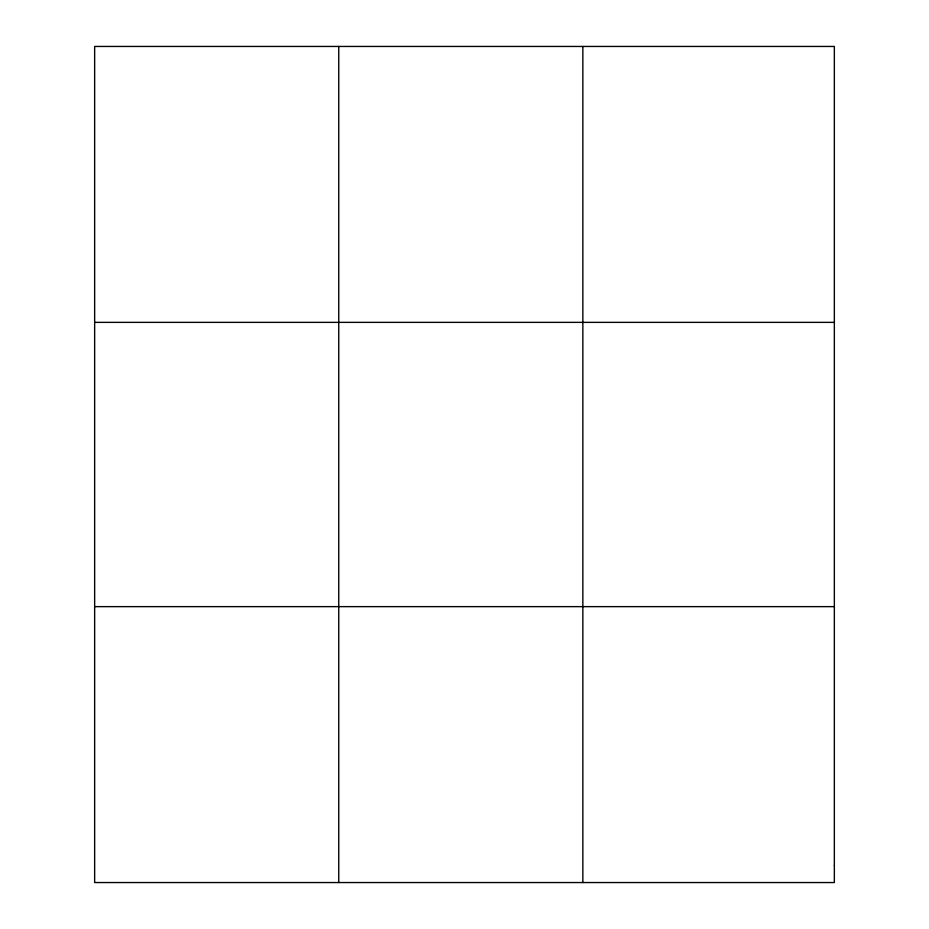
<?xml version="1.0" encoding="UTF-8"?>
<svg xmlns="http://www.w3.org/2000/svg" width="929" height="929" viewBox="0 0 929 929"><rect width="100%" height="100%" fill="white"/><g stroke="black" fill="none" stroke-linecap="round" stroke-linejoin="round"><path stroke-width="1.39" d="M338.748 46.45L338.748 882.55M582.855 46.45L582.855 882.55M94.653 322.363L834.347 322.363M94.653 606.637L834.347 606.637M834.347 865.305L834.347 882.55L94.653 882.55L94.653 46.45L834.347 46.45L834.347 865.305"/></g></svg>
